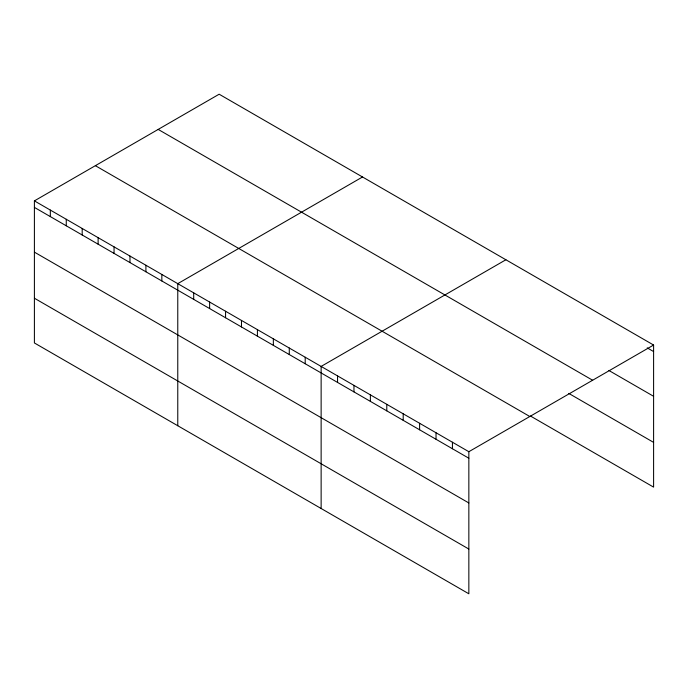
<?xml version="1.0" encoding="UTF-8"?>
<svg xmlns="http://www.w3.org/2000/svg" width="688" height="688" viewBox="0 0 688 688"><rect width="100%" height="100%" fill="white"/><g stroke="black" fill="none" stroke-linecap="round" stroke-linejoin="round"><path stroke-width="1.03" d="M468.846 502.962L468.846 451.706L34.4 200.879L34.4 342.959L468.846 593.787L468.846 502.962L34.4 252.135M530.508 416.051L653.6 487.121L653.6 345.041L219.154 94.213L34.4 200.879M362.516 176.988L177.771 283.654L177.771 425.734M505.886 259.763L321.133 366.42L321.133 508.501M468.846 451.706L653.6 345.041M647.219 347.87L653.6 351.559M608.923 370.497L653.6 396.297M158.18 129.413L592.635 380.24M568.804 393.424L653.6 442.384M95.365 165.679L529.82 416.507M34.4 207.398L468.846 458.225M34.4 298.222L468.846 549.05M452.437 442.229L452.437 448.748M436.029 432.752L436.029 439.271M419.611 423.275L419.611 429.794M403.202 413.806L403.202 420.316M386.785 404.329L386.785 410.848M370.376 394.852L370.376 401.371M353.959 385.375L353.959 391.893M337.55 375.897L337.55 382.416M305.205 357.227L305.205 363.746M289.278 348.033L289.278 354.552M273.351 338.831L273.351 345.35M257.415 329.638L257.415 336.157M241.488 320.436L241.488 326.955M225.561 311.243L225.561 317.761M209.625 302.049L209.625 308.559M193.698 292.847L193.698 299.366M161.835 274.452L161.835 280.971M145.908 265.258L145.908 271.777M129.98 256.056L129.98 262.575M114.053 246.863L114.053 253.382M98.117 237.67L98.117 244.18M82.19 228.468L82.19 234.986M66.263 219.274L66.263 225.793M50.327 210.072L50.327 216.591"/></g></svg>
